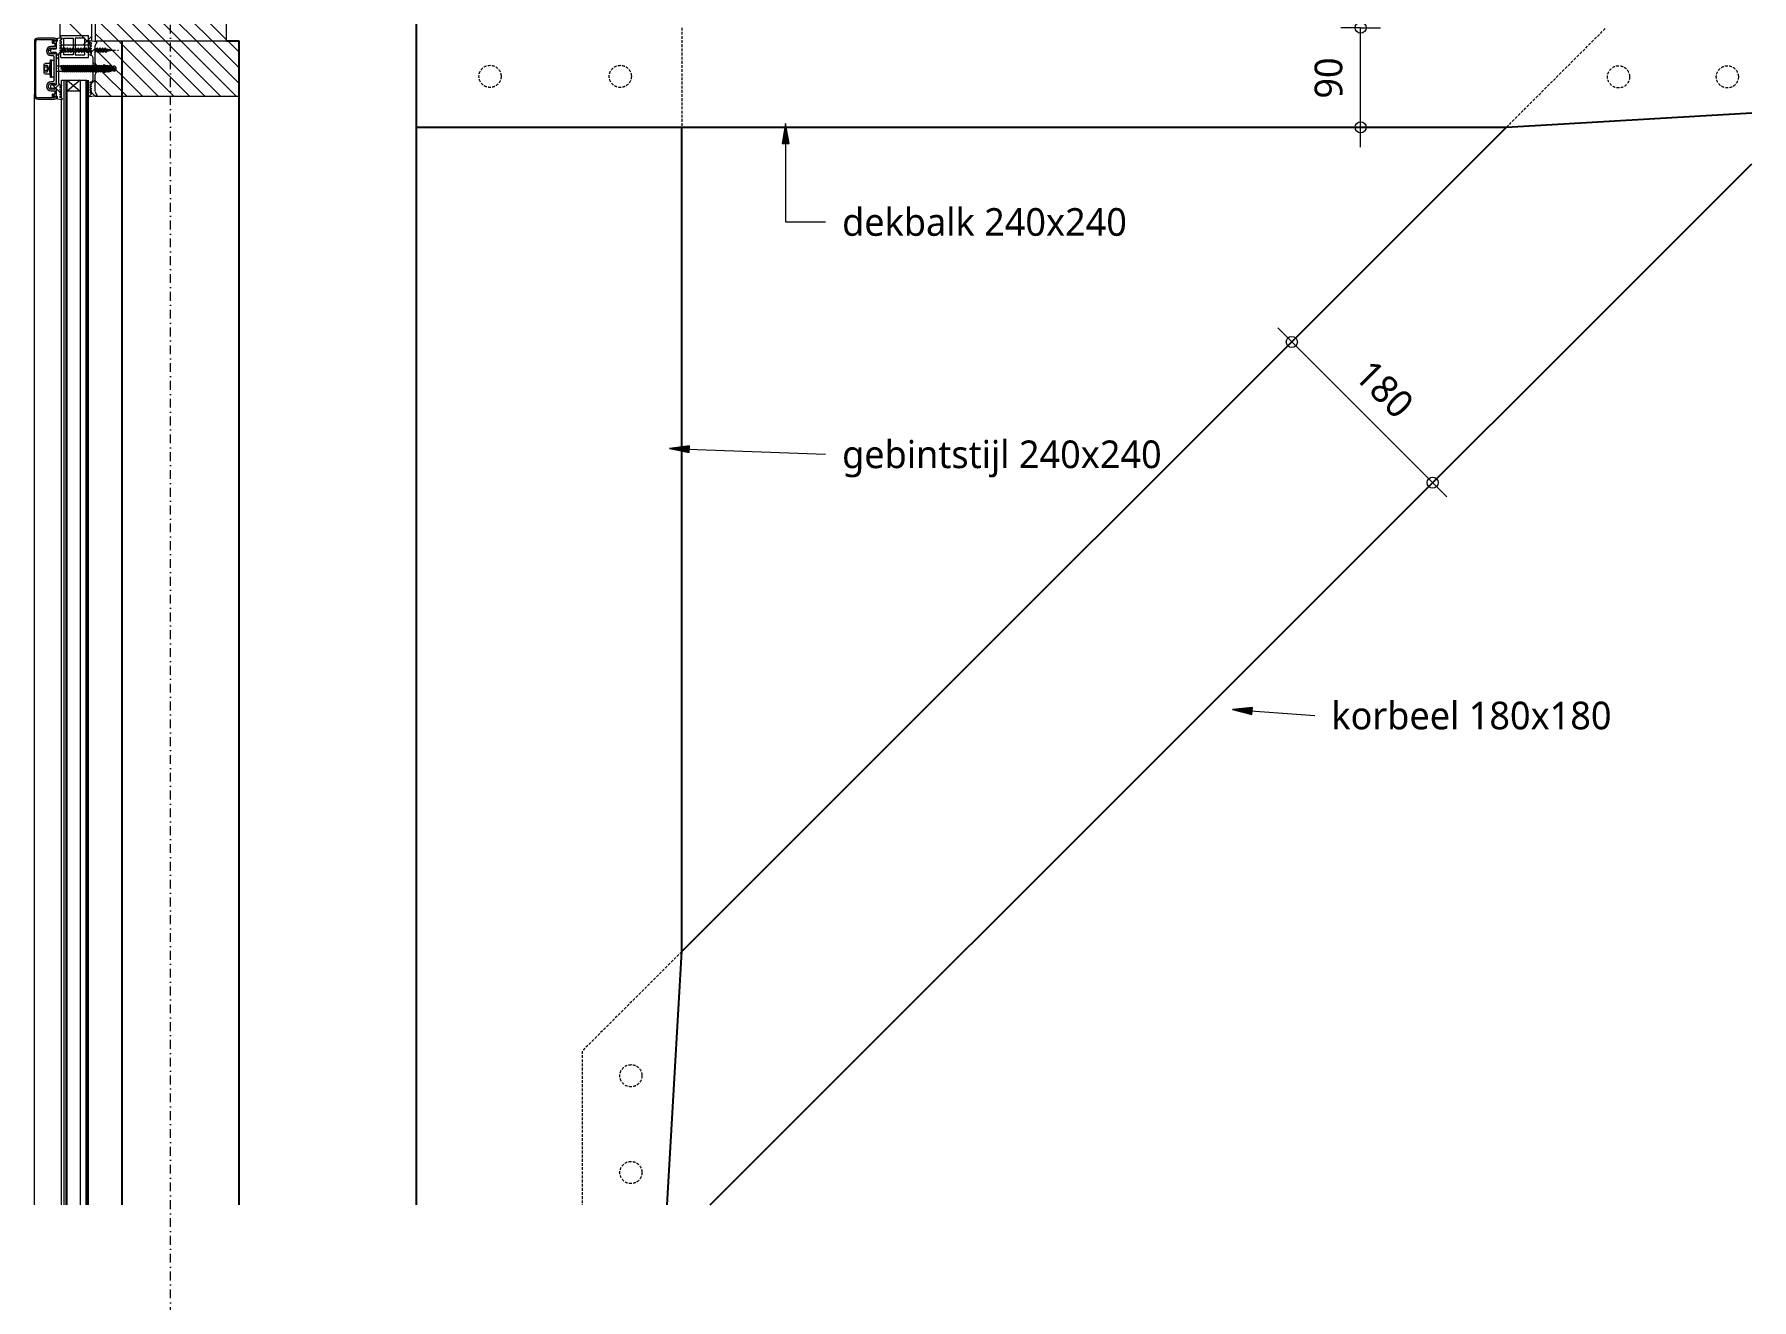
# Model space of a CAD drawing. Header units: millimetres. Extents: x 1789 to 13769, y 2055 to 27197.
# Drawn here: x 8650 to 10201, y 22282 to 23425 of the extents above; entities that cross this region are included whole.
import ezdxf

# ---------------------------------------------------------------- set-up
doc = ezdxf.new("R2010")
doc.units = ezdxf.units.MM
for name, pattern in [('MV_hartlijn_staal', [6.6, 5, -0.8, 0, -0.8]), ('MV_hidden', [3.75, 2.5, -1.25]), ('MV_stramien', [16, 8, -4, 0, -4])]:
    doc.linetypes.add(name, pattern=pattern)
for name, color, linetype, lineweight in [('A-ANNO-DIMS', 211, 'Continuous', 13), ('A-ANNO-DIMS-10', 211, 'Continuous', 13), ('A-DETL', 90, 'Continuous', 13), ('A-DETL-GENF', 92, 'Continuous', 18), ('G-ANNO-TEXT', 231, 'Continuous', 13)]:
    doc.layers.add(name, color=color, linetype=linetype, lineweight=lineweight)
doc.styles.add('Segoe UI_2', font='segoeui.ttf', dxfattribs={"height": 25})
doc.dimstyles.new('2_5_mm_1', dxfattribs={"dimscale": 304.8, "dimtxt": 26.184099, "dimasz": 0.032808, "dimexe": 0.059055, "dimexo": 0.0625, "dimgap": 0.029528, "dimtad": 1, "dimdec": 0, "dimzin": 0, "dimdsep": 46, "dimtxsty": 'Segoe UI_2', "dimblk1": 'DOTBLANK', "dimblk2": 'DOTBLANK', "dimsah": 1, "dimcen": 0.09, "dimdle": 0.059055, "dimazin": 0, "dimtfac": 1, "dimtdec": 4, "dimtix": 1, "dimtmove": 0, "dimatfit": 3, "dimfxl": 0.059055, "dimfxlon": 1, "dimtvp": 1, "dimtfill": 1, "dimtolj": 1, "dimtzin": 0, "dimarcsym": 2})
pattern_1 = [(135, (0, 0), (-7.071068, -7.071068), [])]
pattern_2 = [(45, (0, 0), (-14.142136, 14.142136), []), (135, (0, 0), (-14.142136, -14.142136), [])]

# ---------------------------------------------------------------- blocks, each defined once
blk = doc.blocks.new('31 dubbel_glas - Type 1-3306865-Details Restauratie 1-10')
at = {"layer": 'A-DETL-GENF', "lineweight": 13}
for p, q in [((0, 23), (1016.6, 23)), ((0, 0), (0, 23)), ((0, 17), (1016.6, 17)), ((0, 5), (10, 17)), ((0, 17), (10, 5)), ((10, 17), (10, 5)), ((1016.6, 5), (0, 5)), ((4.8, 0), (0, 0)), ((7.1, 0), (5.5, 0)), ((9.3, 0), (7.5, 0)), ((11.5, 0), (9.7, 0)), ((13.7, 0), (11.9, 0)), ((16.5, 0), (14.1, 0)), ((1016.6, 0), (17.5, 0))]:
    blk.add_line(p, q, dxfattribs=at)
blk = doc.blocks.new('28 schroeven 2D - Verzonken schroef 4_0x50mm-3291589-Details Restauratie 1-10')
at = {"layer": 'A-DETL-GENF', "linetype": 'MV_hartlijn_staal', "lineweight": 13}
for p, q in [((0, 9.1), (0, 8.9)), ((0, 7.4), (0, 5.3)), ((0, -3.2), (0, -30.3)), ((0, -35), (0, -55.9))]:
    blk.add_line(p, q, dxfattribs=at)
at = {"layer": 'A-DETL-GENF', "lineweight": 5}
for p, q in [((2, -5), (-2, -5.9)), ((-2, -5.9), (-1.3, -5.3)), ((2, -7.4), (-2, -8.3)), ((-2, -8.3), (-1.3, -7.7)), ((2, -9.8), (-2, -10.8)), ((-2, -10.8), (-1.3, -10.1)), ((2, -12.3), (-2, -13.2)), ((-2, -13.2), (-1.3, -12.6)), ((2, -14.7), (-2, -15.6)), ((-2, -15.6), (-1.3, -15)), ((-1, -4.3), (-1, -31.7)), ((-0.9, -4), (0.2, -3.6)), ((1, -31.4), (1, -4.5)), ((1.3, -5.6), (2, -5)), ((1.3, -8), (2, -7.4)), ((1.3, -10.5), (2, -9.8)), ((1.3, -12.9), (2, -12.3)), ((1.3, -15.4), (2, -14.7)), ((2, -17.2), (-2, -18.1)), ((-2, -18.1), (-1.3, -17.4)), ((2, -19.6), (-2, -20.5)), ((-2, -20.5), (-1.3, -19.9)), ((2, -22), (-2, -23)), ((-2, -23), (-1.3, -22.3)), ((2, -24.5), (-2, -25.4)), ((-2, -25.4), (-1.3, -24.8)), ((2, -26.9), (-2, -27.8)), ((-2, -27.8), (-1.3, -27.2)), ((2, -29.3), (-2, -30.3)), ((-2, -30.3), (-1.3, -29.6)), ((1.3, -17.8), (2, -17.2)), ((1.3, -20.2), (2, -19.6)), ((1.3, -22.7), (2, -22)), ((1.3, -25.1), (2, -24.5)), ((1.3, -27.5), (2, -26.9)), ((1.3, -30), (2, -29.3)), ((-1.6, -35), (-2, -35.1)), ((2, -36.7), (-2, -37.6)), ((-2, -37.6), (-1.3, -36.9)), ((2, -39.1), (-2, -40)), ((-2, -40), (-1.3, -39.4)), ((2, -41.5), (-2, -42.5)), ((-2, -42.5), (-1.3, -41.8)), ((2, -44), (-2, -44.9)), ((-2, -44.9), (-1.3, -44.3)), ((-1.3, -46.7), (-0.5, -46)), ((1.3, -46.1), (-1.3, -46.7)), ((-1, -35), (-1, -45)), ((-1, -45), (0, -50)), ((0, -50), (1, -45)), ((0.5, -46.7), (1.3, -46.1)), ((1, -45), (1, -35)), ((1.3, -37.3), (2, -36.7)), ((1.3, -39.7), (2, -39.1)), ((1.3, -42.2), (2, -41.5)), ((1.3, -44.6), (2, -44)), ((-0.5, -48.7), (0.2, -48.1)), ((0.5, -48.5), (-0.5, -48.7)), ((-0.2, -49.1), (0.5, -48.5))]:
    blk.add_line(p, q, dxfattribs=at)
for points in [[(-2, -5.9), (-1.5, -6.1), (1.3, -5.6)], [(-2, -8.3), (-1.5, -8.6), (1.3, -8)], [(-2, -10.8), (-1.5, -11), (1.3, -10.5)], [(-2, -13.2), (-1.5, -13.5), (1.3, -12.9)], [(-2, -15.6), (-1.5, -15.9), (1.3, -15.4)], [(-1.3, -5.3), (1.8, -4.8), (2, -5)], [(-1.3, -7.7), (1.8, -7.2), (2, -7.4)], [(-1.3, -10.1), (1.8, -9.6), (2, -9.8)], [(-1.3, -12.6), (1.8, -12.1), (2, -12.3)], [(-1.3, -15), (1.8, -14.5), (2, -14.7)], [(-2, -18.1), (-1.5, -18.3), (1.3, -17.8)], [(-2, -20.5), (-1.5, -20.8), (1.3, -20.2)], [(-2, -23), (-1.5, -23.2), (1.3, -22.7)], [(-2, -25.4), (-1.5, -25.6), (1.3, -25.1)], [(-2, -27.8), (-1.5, -28.1), (1.3, -27.5)], [(-2, -30.3), (-1.5, -30.5), (1.3, -30)], [(-1.3, -17.4), (1.8, -16.9), (2, -17.2)], [(-1.3, -19.9), (1.8, -19.4), (2, -19.6)], [(-1.3, -22.3), (1.8, -21.8), (2, -22)], [(-1.3, -24.8), (1.8, -24.2), (2, -24.5)], [(-1.3, -27.2), (1.8, -26.7), (2, -26.9)], [(-1.3, -29.6), (1.8, -29.1), (2, -29.3)], [(-2, -35.1), (-1.6, -35.3), (-0.1, -35.1)], [(-2, -37.6), (-1.5, -37.8), (1.3, -37.3)], [(-2, -40), (-1.5, -40.3), (1.3, -39.7)], [(-2, -42.5), (-1.5, -42.7), (1.3, -42.2)], [(-2, -44.9), (-1.5, -45.1), (1.3, -44.6)], [(-1.3, -36.9), (1.8, -36.4), (2, -36.7)], [(-1.3, -39.4), (1.8, -38.9), (2, -39.1)], [(-1.3, -41.8), (1.8, -41.3), (2, -41.5)], [(-1.3, -44.3), (1.8, -43.7), (2, -44)], [(-0.5, -46), (1.2, -45.9), (1.3, -46.1)], [(-1.3, -46.7), (-1, -46.8), (0.5, -46.7)], [(-0.5, -48.7), (-0.5, -48.8), (-0.2, -49.1)], [(0.2, -48.1), (0.5, -48.4), (0.5, -48.5)]]:
    blk.add_open_spline(points, degree=2, dxfattribs=at)
blk = doc.blocks.new('DIMBLOCK68-Details Restauratie 1-10')
at = {"layer": 'A-ANNO-DIMS-10'}
for p, q in [((9848.1, 23431.4), (9830.1, 23431.4)), ((9848.1, 23323.4), (9848.1, 23431.4)), ((9848.1, 23431.4), (9866.1, 23431.4)), ((9848.1, 23341.4), (9830.1, 23341.4)), ((9848.1, 23341.4), (9866.1, 23341.4))]:
    blk.add_line(p, q, dxfattribs=at)
for centre in [(9848.1, 23431.4), (9848.1, 23341.4)]:
    blk.add_circle(centre, 5, dxfattribs=at)
at = {"layer": 'A-ANNO-DIMS-10', "color": 0, "insert": (9806.5, 23367.3), "char_height": 25, "width": 45.703, "attachment_point": 1, "rotation": 90, "line_spacing_factor": 1.142579, "style": 'Segoe UI_2', "bg_fill": 3, "box_fill_scale": 1.25, "bg_fill_color": 9, "bg_fill_true_color": 13158600, "bg_fill_transparency": 0}
blk.add_mtext('90', dxfattribs=at)
blk = doc.blocks.new('_DotBlank')
at = {"color": 0, "linetype": 'ByBlock', "lineweight": -2}
blk.add_line((-0.5, 0), (-1, 0), dxfattribs=at)
blk.add_circle((0, 0), 0.5, dxfattribs=at)
blk = doc.blocks.new('DIMBLOCK70-Details Restauratie 1-10')
at = {"layer": 'A-ANNO-DIMS-10'}
for p, q in [((9773.2, 23160.2), (9925.9, 23007.4)), ((9785.9, 23147.4), (9798.6, 23160.2)), ((9785.9, 23147.4), (9773.2, 23134.7)), ((9913.2, 23020.2), (9925.9, 23032.9)), ((9913.2, 23020.2), (9900.5, 23007.4))]:
    blk.add_line(p, q, dxfattribs=at)
for centre in [(9785.9, 23147.4), (9913.2, 23020.2)]:
    blk.add_circle(centre, 5, dxfattribs=at)
at = {"layer": 'A-ANNO-DIMS-10', "color": 0, "insert": (9858.8, 23133.4), "char_height": 25, "width": 68.555, "attachment_point": 1, "rotation": 315, "line_spacing_factor": 1.142579, "style": 'Segoe UI_2', "bg_fill": 3, "box_fill_scale": 1.25, "bg_fill_color": 9, "bg_fill_true_color": 13158600, "bg_fill_transparency": 0}
blk.add_mtext('180', dxfattribs=at)

msp = doc.modelspace()

# ---------------------------------------------------------------- hatches: boundary and pattern name
at = {"layer": 'A-DETL-GENF', "lineweight": 13}
h = msp.add_hatch(dxfattribs=at)
h.set_pattern_fill('FP_4', color=251, style=0, pattern_type=2)
h.set_pattern_definition([(45, (0, 0), (-21.213203, 21.213203), []), (135, (0, 0), (-21.213203, -21.213203), [])])
h.paths.add_polyline_path([(8700.1, 23416), (8700.2, 23416.2), (8701.6, 23416.7), (8701.6, 23417.1), (8701.5, 23417.3), (8699.5, 23418.9), (8699.7, 23419.5), (8701.8, 23419.2), (8701.8, 23482), (8745.3, 23525.4), (8744.5, 23526), (8744.7, 23526.6), (8746.3, 23526.4), (8747.3, 23527.6), (8747.1, 23528), (8747.2, 23528.5), (8728.7, 23547), (8729, 23546.5), (8729, 23546.2), (8728.4, 23546), (8727.2, 23546.6), (8726.9, 23546.4), (8726.9, 23546), (8727.5, 23544.9), (8727.4, 23544.6), (8726.9, 23544.4), (8725.6, 23545.1), (8725.4, 23544.9), (8725.2, 23544.6), (8725.5, 23542), (8725, 23541.8), (8723.8, 23543.3), (8672.8, 23492.4), (8672.9, 23421.9), (8674.7, 23422.1), (8675, 23421.6), (8672.8, 23419.8), (8672.9, 23419.3), (8673.1, 23419.2), (8674.3, 23418.9), (8674.4, 23418.3), (8674.3, 23418.1), (8672.9, 23417.6), (8672.9, 23417.3), (8673.1, 23417), (8674.3, 23416.7), (8674.4, 23416), (8700.1, 23416)])
h = msp.add_hatch(dxfattribs=at)
h.set_pattern_fill('FP_2', color=250, style=0, pattern_type=2)
h.set_pattern_definition(pattern_1)
h.paths.add_polyline_path([(8823.5, 23419.4), (8823.5, 23447.2), (8748.2, 23522.5), (8704.8, 23479.1), (8704.8, 23419.4), (8791.7, 23419.4)])
at = {"layer": 'A-DETL-GENF'}
h = msp.add_hatch(color=7, dxfattribs=at)
h.paths.add_polyline_path([(8668.1, 23366.9), (8668.6, 23367), (8669.1, 23367.2), (8669.5, 23367.5), (8669.8, 23367.9), (8670, 23368.4), (8670, 23369.1), (8669.7, 23369.4), (8669.1, 23369), (8669.1, 23368.9), (8667.9, 23368.9), (8667.5, 23368.1), (8666.7, 23368.1), (8666.7, 23371.4), (8665.9, 23371.4), (8665.9, 23368.1), (8652.3, 23368.2), (8651.9, 23368.3), (8651.5, 23368.6), (8651.2, 23369), (8651.1, 23369.4), (8651, 23369.9), (8651.1, 23419.4), (8651.2, 23419.8), (8651.5, 23420.2), (8651.9, 23420.5), (8652.3, 23420.6), (8652.8, 23420.7), (8665.9, 23420.7), (8665.9, 23417.4), (8666.7, 23417.4), (8666.7, 23420.7), (8667.7, 23420.7), (8667.7, 23419.9), (8669.1, 23419.9), (8669.2, 23419.7), (8669.8, 23419.5), (8670.1, 23419.8), (8670, 23420.3), (8669.7, 23421.2), (8669, 23421.7), (8668.1, 23421.9), (8652, 23421.8), (8651.3, 23421.5), (8650.7, 23421), (8650.2, 23420.4), (8649.9, 23419.7), (8649.8, 23418.9), (8649.9, 23369.2), (8650.1, 23368.6), (8650.4, 23368), (8650.9, 23367.6), (8651.5, 23367.2), (8652.1, 23367), (8652.8, 23366.9)])
h.paths.add_polyline_path([(8668.8, 23369.1), (8669.8, 23369.9), (8669.8, 23375.9), (8668.9, 23376.3), (8668, 23375.9), (8664.2, 23376), (8663.6, 23376.2), (8663.1, 23376.5), (8662.7, 23377), (8662.5, 23377.5), (8662.3, 23378.1), (8662.3, 23378.7), (8662.5, 23379.3), (8662.7, 23379.8), (8663.1, 23380.3), (8663.6, 23380.6), (8664.2, 23380.8), (8664.8, 23380.9), (8668, 23380.9), (8668.9, 23380.5), (8669.8, 23380.9), (8669.8, 23407.9), (8668.9, 23408.3), (8668, 23407.9), (8664.2, 23408), (8663.4, 23408.3), (8663.1, 23408.5), (8662.7, 23409), (8662.5, 23409.5), (8662.3, 23410.1), (8662.3, 23410.7), (8662.5, 23411.3), (8662.7, 23411.8), (8663.1, 23412.3), (8663.6, 23412.6), (8664.2, 23412.8), (8664.8, 23412.9), (8668, 23412.9), (8668.9, 23412.5), (8669.8, 23412.9), (8669.8, 23418.9), (8668.7, 23419.7), (8668, 23419.5), (8667.5, 23418.9), (8667.3, 23418.2), (8667.5, 23417.5), (8668.4, 23417.5), (8668.4, 23414.4), (8664.8, 23414.4), (8663.8, 23414.3), (8662.8, 23413.9), (8662, 23413.2), (8661.3, 23412.4), (8660.9, 23411.4), (8660.8, 23410.4), (8660.9, 23409.4), (8661.4, 23408.3), (8662, 23407.6), (8662.8, 23406.9), (8663.8, 23406.5), (8664.8, 23406.4), (8666.5, 23406.4), (8667, 23406.1), (8667.3, 23405.7), (8667.3, 23405.4), (8667.3, 23383.1), (8667, 23382.7), (8666.5, 23382.4), (8666.3, 23382.4), (8664.8, 23382.4), (8663.8, 23382.3), (8662.8, 23381.9), (8661.9, 23381.1), (8661.3, 23380.4), (8660.9, 23379.4), (8660.8, 23378.4), (8660.9, 23377.4), (8661.3, 23376.4), (8662, 23375.6), (8662.8, 23374.9), (8663.8, 23374.5), (8664.8, 23374.4), (8668.4, 23374.4), (8668.4, 23371.4), (8667.5, 23371.4), (8667.3, 23370.6), (8667.5, 23369.9), (8668, 23369.3), (8668.4, 23369.2)])
at = {"layer": 'A-DETL-GENF', "lineweight": 13}
h = msp.add_hatch(dxfattribs=at)
h.set_pattern_fill('FP_46', color=250, style=0, pattern_type=2)
h.set_pattern_definition(pattern_2)
h.paths.add_polyline_path([(8674.7, 23366.5), (8675, 23367), (8672.8, 23368.9), (8672.9, 23369.2), (8673.1, 23369.4), (8674.3, 23369.7), (8674.4, 23370.3), (8674.3, 23370.5), (8672.9, 23371), (8672.9, 23371.3), (8673.1, 23371.6), (8674.3, 23371.9), (8674.4, 23372.5), (8674.3, 23372.7), (8672.9, 23373.2), (8672.9, 23373.5), (8673.1, 23373.8), (8674.3, 23374.1), (8674.4, 23374.7), (8674.3, 23374.9), (8672.9, 23375.4), (8672.9, 23375.7), (8673.1, 23376), (8674.3, 23376.3), (8674.4, 23376.9), (8674.3, 23377.1), (8672.9, 23377.6), (8672.9, 23377.9), (8673.1, 23378.2), (8674.4, 23378.7), (8674.7, 23379.1), (8674.7, 23379.3), (8673.3, 23379.3), (8672.5, 23379.7), (8672, 23380.4), (8671.8, 23381.3), (8671.8, 23393.8), (8671.1, 23394.5), (8671.8, 23395.1), (8671.9, 23407.8), (8672.1, 23408.3), (8672.4, 23408.7), (8672.8, 23409), (8673.3, 23409.2), (8673.8, 23409.3), (8674.7, 23409.3), (8674.6, 23409.7), (8674.3, 23410), (8674.1, 23410.1), (8672.9, 23410.6), (8672.9, 23410.9), (8673.1, 23411.2), (8674.4, 23411.7), (8674.3, 23412.3), (8672.9, 23412.8), (8672.9, 23413.1), (8673.1, 23413.4), (8674.4, 23413.9), (8674.3, 23414.5), (8672.9, 23415), (8672.9, 23415.3), (8673.1, 23415.6), (8674.4, 23416.1), (8674.3, 23416.7), (8672.9, 23417.2), (8672.9, 23417.5), (8673.1, 23417.8), (8674.4, 23418.3), (8674.3, 23418.9), (8672.9, 23419.4), (8672.8, 23419.7), (8672.9, 23419.9), (8675, 23421.6), (8674.7, 23422.1), (8670.7, 23421.6), (8669.9, 23421.3), (8670.4, 23421), (8670.7, 23420.4), (8670.8, 23419.8), (8670.5, 23419.2), (8669.8, 23418.6), (8669.7, 23412.4), (8669.4, 23412.1), (8669.1, 23412), (8666.5, 23411.8), (8666.3, 23412.1), (8666.3, 23412.3), (8666.5, 23412.9), (8665.4, 23412.9), (8664.5, 23411.4), (8664.5, 23409.8), (8665.7, 23407.9), (8666.5, 23407.9), (8666.5, 23408.3), (8666.3, 23409.1), (8666.5, 23409.3), (8666.9, 23409.4), (8669.4, 23409), (8669.7, 23408.7), (8669.8, 23408.3), (8669.7, 23380.1), (8669.4, 23379.8), (8669.1, 23379.6), (8666.5, 23379.5), (8666.3, 23379.7), (8666.3, 23380), (8666.5, 23380.9), (8665.5, 23380.8), (8664.5, 23379), (8664.5, 23377.4), (8665.4, 23375.9), (8666.5, 23375.9), (8666.3, 23376.7), (8666.5, 23377), (8666.9, 23377), (8669.4, 23376.7), (8669.7, 23376.3), (8669.8, 23375.9), (8669.8, 23369.9), (8670.6, 23369.1), (8670.8, 23368.5), (8670.6, 23367.9), (8670.2, 23367.4), (8669.9, 23367.3), (8670.7, 23367)])
h = msp.add_hatch(dxfattribs=at)
h.set_pattern_fill('FP_46', color=250, style=0, pattern_type=2)
h.set_pattern_definition(pattern_2)
h.paths.add_polyline_path([(8699.7, 23369.3), (8703.7, 23369.8), (8706.1, 23369.9), (8706.4, 23370.4), (8706.3, 23370.6), (8705.7, 23371.3), (8705.2, 23372.1), (8704.9, 23373), (8704.8, 23373.9), (8704.9, 23390), (8705.2, 23390.7), (8705.7, 23391.3), (8706.3, 23391.8), (8707.1, 23392.1), (8707.8, 23392.2), (8711.7, 23392.2), (8712.7, 23391), (8718.9, 23393.3), (8719.1, 23393.7), (8719, 23395.3), (8718.7, 23395.6), (8718.5, 23395.7), (8712.7, 23397.8), (8711.7, 23396.6), (8707.1, 23396.7), (8706.3, 23397), (8705.7, 23397.5), (8705.2, 23398.1), (8704.9, 23398.8), (8704.8, 23399.6), (8704.9, 23415.8), (8705.2, 23416.7), (8705.7, 23417.5), (8706.4, 23418.4), (8706.1, 23418.9), (8703.7, 23419), (8699.7, 23419.5), (8699.5, 23418.9), (8701.6, 23417), (8701.6, 23416.7), (8701.4, 23416.6), (8700.2, 23416.2), (8700.2, 23415.5), (8701.5, 23415), (8701.6, 23414.6), (8701.4, 23414.4), (8700.2, 23414), (8700.2, 23413.3), (8701.5, 23412.8), (8701.6, 23412.4), (8701.4, 23412.2), (8700.2, 23411.8), (8700.2, 23411.1), (8701.5, 23410.6), (8701.6, 23410.2), (8701.4, 23410), (8700.2, 23409.6), (8700.2, 23408.9), (8701.5, 23408.4), (8701.6, 23408), (8701.4, 23407.8), (8700, 23407.3), (8699.8, 23406.9), (8699.8, 23406.7), (8701.1, 23406.6), (8701.9, 23406.2), (8702.4, 23405.5), (8702.6, 23404.7), (8702.6, 23396.1), (8704.3, 23394.4), (8702.6, 23392.7), (8702.6, 23383.7), (8702.2, 23382.9), (8701.5, 23382.3), (8700.6, 23382.1), (8699.8, 23382.1), (8699.9, 23381.7), (8700.2, 23381.4), (8700.4, 23381.3), (8701.5, 23380.9), (8701.6, 23380.5), (8701.4, 23380.3), (8700.1, 23379.8), (8700.2, 23379.2), (8701.5, 23378.7), (8701.6, 23378.3), (8701.4, 23378.1), (8700.1, 23377.6), (8700.2, 23377), (8701.5, 23376.5), (8701.6, 23376.1), (8701.4, 23375.9), (8700.1, 23375.4), (8700.2, 23374.8), (8701.5, 23374.3), (8701.6, 23373.9), (8701.4, 23373.7), (8700.1, 23373.2), (8700.2, 23372.6), (8701.6, 23372), (8701.6, 23371.8), (8701.5, 23371.5), (8699.5, 23369.9)])
h.paths.add_polyline_path([(8713.6, 23392.4), (8712.9, 23392.5), (8711.8, 23393.1), (8711.4, 23393.2), (8708, 23393.5), (8707.6, 23393.7), (8707.4, 23394.2), (8707.4, 23394.6), (8707.6, 23395.1), (8708, 23395.3), (8708.3, 23395.4), (8711.8, 23395.7), (8712.6, 23396.1), (8713.2, 23396.4), (8713.9, 23396.3), (8718.3, 23394.6), (8718.3, 23394.3), (8718.1, 23394), (8718, 23394), (8713.9, 23392.5)])
h = msp.add_hatch(dxfattribs=at)
h.set_pattern_fill('FP_2', color=250, style=0, pattern_type=2)
h.set_pattern_definition(pattern_1)
h.paths.add_polyline_path([(8705.2, 23369.4), (8834.8, 23369.4), (8834.8, 23419.4), (8704.8, 23419.4), (8704.9, 23418.9), (8706.1, 23418.9), (8706.4, 23418.4), (8706.1, 23418), (8705.7, 23417.5), (8705.2, 23416.7), (8704.9, 23415.8), (8704.8, 23414.5), (8704.9, 23398.8), (8705.2, 23398.1), (8705.7, 23397.5), (8706.3, 23397), (8707.5, 23396.6), (8708.3, 23396.6), (8711.7, 23396.6), (8712.7, 23397.8), (8718.9, 23395.5), (8719.1, 23395.1), (8719, 23393.5), (8718.7, 23393.2), (8718.1, 23392.9), (8712.7, 23391), (8711.7, 23392.2), (8707.1, 23392.1), (8706.3, 23391.8), (8705.7, 23391.3), (8705.2, 23390.6), (8704.9, 23390), (8704.8, 23389.2), (8704.9, 23373), (8705.4, 23371.9), (8705.7, 23371.3), (8706.4, 23370.4), (8706.1, 23369.9), (8704.8, 23369.8), (8704.9, 23369.4)])
h.paths.add_polyline_path([(8713.6, 23392.4), (8713.9, 23392.5), (8718.3, 23394.2), (8718.3, 23394.5), (8718.1, 23394.8), (8718, 23394.8), (8713.6, 23396.4), (8712.9, 23396.3), (8711.7, 23395.7), (8711.4, 23395.6), (8707.8, 23395.3), (8707.6, 23395.1), (8707.4, 23394.6), (8707.4, 23394.2), (8707.6, 23393.7), (8708, 23393.5), (8708.3, 23393.4), (8711.8, 23393.1), (8712.6, 23392.7), (8713.2, 23392.4)])
at = {"layer": 'G-ANNO-TEXT'}
for points in [[(9328.5, 23344.8), (9325.3, 23326.8), (9331.7, 23326.8)], [(9223.6, 23051.1), (9241.5, 23047.3), (9241.7, 23053.6)], [(9732.2, 22815), (9749.9, 22810.6), (9750.4, 22816.9)]]:
    msp.add_hatch(color=7, dxfattribs=at).paths.add_polyline_path(points)

# ---------------------------------------------------------------- linework, layer by layer
at = {"layer": 'A-DETL', "linetype": 'MV_stramien', "lineweight": 18}
msp.add_line((8772.8, 20721.3), (8772.8, 25578.5), dxfattribs=at)
at = {"layer": 'A-DETL', "lineweight": 25}
for p, q in [((8994.8, 23581.4), (8994.8, 22367.5)), ((8728.8, 23419.4), (8728.8, 22367.5)), ((8823.5, 23419.4), (8834.8, 23419.4)), ((8834.8, 22367.5), (8834.8, 23419.4)), ((9979.8, 23341.4), (10201.4, 23354.4)), ((8994.8, 23341.4), (9979.8, 23341.4)), ((9979.8, 23341.4), (9234.8, 22596.4)), ((9234.8, 22596.4), (9234.8, 23341.4)), ((9260.5, 22367.5), (10201.4, 23308.3)), ((9221.4, 22367.5), (9234.8, 22596.4))]:
    msp.add_line(p, q, dxfattribs=at)
at = {"layer": 'A-DETL', "lineweight": 18}
for p, q in [((8672.8, 23492.4), (8672.8, 23421.9)), ((8701.8, 23419.2), (8701.8, 23482)), ((8704.8, 23479.1), (8704.8, 23419.4)), ((8823.5, 23419.4), (8823.5, 23447.2)), ((8649.8, 23418.9), (8649.8, 23369.9)), ((8651, 23369.9), (8651, 23418.9)), ((8668.1, 23421.9), (8652.8, 23421.9)), ((8652.8, 23420.7), (8665.9, 23420.7)), ((8668.4, 23414.4), (8664.8, 23414.4)), ((8665.9, 23420.7), (8665.9, 23417.4)), ((8665.9, 23417.4), (8666.7, 23417.4)), ((8666.7, 23417.4), (8666.7, 23420.7)), ((8666.7, 23420.7), (8667.7, 23420.7)), ((8667.5, 23417.5), (8668.4, 23417.5)), ((8667.7, 23420.7), (8667.7, 23419.9)), ((8667.7, 23419.9), (8669.1, 23419.9)), ((8668.4, 23417.5), (8668.4, 23414.4)), ((8669.8, 23418.9), (8668.7, 23419.7)), ((8669.8, 23412.9), (8669.8, 23418.9)), ((8670.7, 23421.6), (8669.9, 23421.3)), ((8674.7, 23422.1), (8670.7, 23421.6)), ((8672.9, 23419.9), (8675, 23421.6)), ((8674.3, 23418.9), (8673.1, 23419.2)), ((8673.1, 23417.8), (8674.3, 23418.1)), ((8674.3, 23416.7), (8673.1, 23417)), ((8673.1, 23415.6), (8674.3, 23415.9)), ((8674.3, 23414.5), (8673.1, 23414.8)), ((8673.1, 23413.4), (8674.3, 23413.7)), ((8674.3, 23416), (8700.1, 23416)), ((8699.5, 23418.9), (8701.5, 23417.3)), ((8703.7, 23419), (8699.7, 23419.5)), ((8701.4, 23416.6), (8700.2, 23416.2)), ((8700.2, 23415.5), (8701.4, 23415.1)), ((8701.4, 23414.4), (8700.2, 23414)), ((8700.2, 23413.3), (8701.4, 23412.9)), ((8706.1, 23418.9), (8703.7, 23419)), ((8704.8, 23419.4), (8704.8, 23418.9)), ((8704.8, 23419.4), (8823.5, 23419.4)), ((8704.8, 23399.6), (8704.8, 23414.9)), ((8834.8, 23419.4), (8823.5, 23419.4)), ((8834.8, 23369.4), (8834.8, 23419.4)), ((8665.4, 23412.9), (8664.5, 23411.4)), ((8664.5, 23411.4), (8664.5, 23409.8)), ((8664.5, 23409.8), (8665.6, 23407.9)), ((8664.8, 23412.9), (8668, 23412.9)), ((8668, 23407.9), (8664.8, 23407.9)), ((8664.8, 23406.4), (8666.3, 23406.4)), ((8666.3, 23412.3), (8666.5, 23412.9)), ((8666.5, 23408), (8666.3, 23408.8)), ((8669.1, 23412), (8666.9, 23411.8)), ((8666.9, 23409.4), (8669.1, 23409.2)), ((8667.3, 23405.4), (8667.3, 23383.4)), ((8668, 23412.9), (8668.9, 23412.5)), ((8668.9, 23408.3), (8668, 23407.9)), ((8668.9, 23412.5), (8669.8, 23412.9)), ((8669.8, 23407.9), (8668.9, 23408.3)), ((8669.8, 23408.4), (8669.8, 23407.9)), ((8669.8, 23380.9), (8669.8, 23407.9)), ((8671.8, 23395.1), (8671.8, 23407.3)), ((8674.3, 23412.3), (8673.1, 23412.6)), ((8673.1, 23411.2), (8674.3, 23411.5)), ((8674.1, 23410.1), (8673.1, 23410.4)), ((8673.8, 23409.3), (8674.7, 23409.3)), ((8699.8, 23406.7), (8700.6, 23406.7)), ((8701.4, 23412.2), (8700.2, 23411.8)), ((8700.2, 23411.1), (8701.4, 23410.7)), ((8701.4, 23410), (8700.2, 23409.6)), ((8700.2, 23408.9), (8701.4, 23408.5)), ((8701.4, 23407.8), (8700.4, 23407.5)), ((8702.6, 23404.7), (8702.6, 23396.1)), ((8712.7, 23397.8), (8711.7, 23396.6)), ((8718.5, 23395.7), (8712.7, 23397.8)), ((8666.3, 23382.4), (8664.8, 23382.4)), ((8671.1, 23394.5), (8671.8, 23395.1)), ((8671.8, 23393.8), (8671.1, 23394.5)), ((8671.8, 23381.3), (8671.8, 23393.8)), ((8676.3, 23384.1), (8676.3, 22367.5)), ((8678.3, 23384.1), (8678.3, 22367.5)), ((8696.3, 23384.1), (8696.3, 22367.5)), ((8698.3, 23384.1), (8698.3, 22367.5)), ((8700.6, 23382.1), (8699.8, 23382.1)), ((8702.6, 23396.1), (8704.3, 23394.4)), ((8704.3, 23394.4), (8702.6, 23392.7)), ((8702.6, 23392.7), (8702.6, 23384.1)), ((8704.8, 23373.9), (8704.8, 23389.2)), ((8711.7, 23396.6), (8707.8, 23396.6)), ((8707.8, 23392.2), (8711.7, 23392.2)), ((8708.3, 23395.4), (8711.4, 23395.6)), ((8711.4, 23393.2), (8708.3, 23393.4)), ((8711.7, 23392.2), (8712.7, 23391)), ((8712.7, 23391), (8718.5, 23393.1)), ((8713.9, 23396.3), (8718, 23394.8)), ((8718, 23394), (8713.9, 23392.5)), ((8719.1, 23393.7), (8719.1, 23395.1)), ((8649.8, 22367.5), (8649.8, 23371.3)), ((8665.9, 23368.1), (8652.8, 23368.1)), ((8652.8, 23366.9), (8668.1, 23366.9)), ((8665.6, 23380.9), (8664.5, 23379)), ((8664.5, 23379), (8664.5, 23377.4)), ((8664.5, 23377.4), (8665.4, 23375.9)), ((8664.8, 23380.9), (8668, 23380.9)), ((8668, 23375.9), (8664.8, 23375.9)), ((8664.8, 23374.4), (8668.4, 23374.4)), ((8666.7, 23371.4), (8665.9, 23371.4)), ((8665.9, 23371.4), (8665.9, 23368.1)), ((8666.3, 23380), (8666.5, 23380.8)), ((8666.5, 23375.9), (8666.3, 23376.5)), ((8666.7, 23368.1), (8666.7, 23371.4)), ((8667.5, 23368.1), (8666.7, 23368.1)), ((8669.1, 23379.6), (8666.9, 23379.4)), ((8666.9, 23377), (8669.1, 23376.8)), ((8668.4, 23371.4), (8667.5, 23371.4)), ((8667.9, 23368.9), (8667.5, 23368.1)), ((8669.1, 23368.9), (8667.9, 23368.9)), ((8668, 23380.9), (8668.9, 23380.5)), ((8668.9, 23376.3), (8668, 23375.9)), ((8668.4, 23374.4), (8668.4, 23371.4)), ((8668.8, 23369.1), (8669.8, 23369.9)), ((8668.9, 23380.5), (8669.8, 23380.9)), ((8669.8, 23375.9), (8668.9, 23376.3)), ((8669.8, 23380.9), (8669.8, 23380.4)), ((8669.8, 23369.9), (8669.8, 23375.9)), ((8669.9, 23367.3), (8670.7, 23367)), ((8670.7, 23367), (8674.7, 23366.5)), ((8675, 23367), (8672.9, 23368.7)), ((8673.1, 23378.2), (8674.1, 23378.5)), ((8674.3, 23377.1), (8673.1, 23377.4)), ((8673.1, 23376), (8674.3, 23376.3)), ((8674.3, 23374.9), (8673.1, 23375.2)), ((8673.1, 23373.8), (8674.3, 23374.1)), ((8674.3, 23372.7), (8673.1, 23373)), ((8673.1, 23371.6), (8674.3, 23371.9)), ((8674.3, 23370.5), (8673.1, 23370.8)), ((8673.1, 23369.4), (8674.3, 23369.7)), ((8674.7, 23379.3), (8673.8, 23379.3)), ((8701.5, 23371.5), (8699.5, 23369.9)), ((8699.7, 23369.3), (8703.7, 23369.8)), ((8701.4, 23380.3), (8700.2, 23379.9)), ((8700.2, 23379.2), (8701.4, 23378.8)), ((8701.4, 23378.1), (8700.2, 23377.7)), ((8700.2, 23377), (8701.4, 23376.6)), ((8701.4, 23375.9), (8700.2, 23375.5)), ((8700.2, 23374.8), (8701.4, 23374.4)), ((8701.4, 23373.7), (8700.2, 23373.3)), ((8700.2, 23372.6), (8701.4, 23372.2)), ((8700.4, 23381.3), (8701.4, 23381)), ((8703.7, 23369.8), (8706.1, 23369.9)), ((8704.8, 23369.9), (8704.8, 23369.4)), ((8704.8, 23369.4), (8834.8, 23369.4))]:
    msp.add_line(p, q, dxfattribs=at)
at = {"layer": 'A-DETL', "linetype": 'MV_hidden', "lineweight": 18}
for p, q in [((9234.8, 23431.4), (9234.8, 23341.4)), ((9979.8, 23341.4), (10069.8, 23431.4)), ((9234.8, 22596.4), (9144.8, 22506.4)), ((9144.8, 22506.4), (9144.8, 22367.5))]:
    msp.add_line(p, q, dxfattribs=at)
at = {"layer": 'A-DETL'}
for p, q in [((8673.8, 23424.5), (8698.8, 23424.5)), ((8673.8, 23422), (8673.8, 23424.5)), ((8673.8, 23419), (8673.8, 23420.6)), ((8673.8, 23416.8), (8673.8, 23418)), ((8673.8, 23414.6), (8673.8, 23415.8)), ((8673.8, 23412.4), (8673.8, 23413.6)), ((8676.3, 23407), (8676.3, 23422)), ((8676.3, 23422), (8684.8, 23422)), ((8684.8, 23422), (8684.8, 23407)), ((8695.3, 23422), (8686.8, 23422)), ((8686.8, 23422), (8686.8, 23407)), ((8695.3, 23407), (8695.3, 23422)), ((8698.8, 23404.5), (8698.8, 23424.5)), ((8658.8, 23389.9), (8658.8, 23398.9)), ((8659.3, 23399.4), (8663.3, 23399.4)), ((8663.8, 23396.4), (8664.3, 23402.4)), ((8663.8, 23398.9), (8663.8, 23396.4)), ((8664.3, 23402.4), (8665.3, 23402.4)), ((8664.3, 23386.4), (8664.3, 23402.4)), ((8665.3, 23402.1), (8667.3, 23402.1)), ((8665.3, 23386.6), (8665.3, 23402.1)), ((8673.8, 23410.2), (8673.8, 23411.4)), ((8673.8, 23404.5), (8673.8, 23409.3)), ((8673.8, 23404.5), (8698.8, 23404.5)), ((8684.8, 23407), (8676.3, 23407)), ((8686.8, 23407), (8695.3, 23407)), ((8658.8, 23397.4), (8661.4, 23397.4)), ((8658.8, 23395.9), (8661.5, 23395.9)), ((8658.8, 23392.9), (8661.5, 23392.9)), ((8658.8, 23391.4), (8661.4, 23391.4)), ((8663.4, 23389.4), (8659.3, 23389.4)), ((8662.5, 23395.2), (8661.6, 23397.1)), ((8661.6, 23391.7), (8662.5, 23393.7)), ((8662.5, 23393.7), (8662.5, 23395.2)), ((8663.8, 23392.4), (8663.8, 23396.4)), ((8664.3, 23386.4), (8663.8, 23392.4)), ((8663.8, 23392.4), (8663.8, 23389.9)), ((8665.3, 23386.4), (8664.3, 23386.4)), ((8667.3, 23386.6), (8665.3, 23386.6)), ((8669.8, 23397), (8673.8, 23397)), ((8674.7, 23391.8), (8669.8, 23391.8)), ((8673.8, 23397), (8674, 23393.6)), ((8674.3, 23397.5), (8674, 23393.8)), ((8674, 23393.6), (8674.7, 23396.8)), ((8674.3, 23397.5), (8674.7, 23396.8)), ((8674.7, 23396.8), (8675.6, 23396.8)), ((8675.6, 23396.8), (8674.7, 23391.8)), ((8675.5, 23393.3), (8675.2, 23391.3)), ((8675.6, 23391.9), (8675.2, 23391.3)), ((8675.6, 23396.8), (8676.1, 23397.5)), ((8676.1, 23397.5), (8675.6, 23394.1)), ((8675.6, 23391.9), (8676.5, 23396.8)), ((8676.5, 23391.9), (8675.6, 23391.9)), ((8676.1, 23397.5), (8676.5, 23396.8)), ((8676.5, 23396.8), (8677.4, 23396.8)), ((8676.5, 23391.9), (8677.4, 23396.8)), ((8677, 23391.3), (8676.5, 23391.9)), ((8677.2, 23392.9), (8677, 23391.3)), ((8677.4, 23391.9), (8677, 23391.3)), ((8677.9, 23397.5), (8677.3, 23393.6)), ((8677.4, 23396.8), (8677.9, 23397.5)), ((8677.4, 23391.9), (8678.3, 23396.8)), ((8678.3, 23391.9), (8677.4, 23391.9)), ((8677.9, 23397.5), (8678.3, 23396.8)), ((8678.3, 23396.8), (8679.2, 23396.8)), ((8679.2, 23396.8), (8678.3, 23391.9)), ((8678.8, 23391.3), (8678.3, 23391.9)), ((8678.9, 23392.4), (8678.8, 23391.3)), ((8679.2, 23391.9), (8678.8, 23391.3)), ((8679.7, 23397.5), (8679, 23393.2)), ((8679.2, 23396.8), (8679.7, 23397.5)), ((8679.2, 23391.9), (8680.1, 23396.8)), ((8680.1, 23391.9), (8679.2, 23391.9)), ((8679.7, 23397.5), (8680.1, 23396.8)), ((8680.1, 23396.8), (8681, 23396.8)), ((8680.1, 23391.9), (8681, 23396.8)), ((8680.6, 23391.3), (8680.1, 23391.9)), ((8681, 23391.9), (8680.6, 23391.3)), ((8681.5, 23397.5), (8680.8, 23392.7)), ((8681, 23396.8), (8681.5, 23397.5)), ((8681, 23391.9), (8681.9, 23396.8)), ((8681.9, 23391.9), (8681, 23391.9)), ((8681.5, 23397.5), (8681.9, 23396.8)), ((8681.9, 23396.8), (8682.8, 23396.8)), ((8682.8, 23396.8), (8681.9, 23391.9)), ((8682.4, 23391.3), (8681.9, 23391.9)), ((8682.4, 23391.3), (8683, 23396)), ((8682.8, 23391.9), (8682.4, 23391.3)), ((8682.8, 23396.8), (8683.3, 23397.5)), ((8682.8, 23391.9), (8683.7, 23396.8)), ((8683.7, 23391.9), (8682.8, 23391.9)), ((8683.3, 23397.5), (8683.7, 23396.8)), ((8683.7, 23391.9), (8684.6, 23396.8)), ((8683.7, 23396.8), (8684.6, 23396.8)), ((8684.2, 23391.3), (8683.7, 23391.9)), ((8684.8, 23395.6), (8684.2, 23391.3)), ((8684.6, 23391.9), (8684.2, 23391.3)), ((8684.6, 23396.8), (8685.1, 23397.5)), ((8684.6, 23391.9), (8685.5, 23396.8)), ((8685.5, 23391.9), (8684.6, 23391.9)), ((8685.1, 23397.5), (8684.9, 23396.3)), ((8685.1, 23397.5), (8685.5, 23396.8)), ((8686.4, 23396.8), (8685.5, 23391.9)), ((8685.5, 23396.8), (8686.4, 23396.8)), ((8686, 23391.3), (8685.5, 23391.9)), ((8686.5, 23395.1), (8686, 23391.3)), ((8686.4, 23391.9), (8686, 23391.3)), ((8686.4, 23396.8), (8686.9, 23397.5)), ((8686.4, 23391.9), (8687.3, 23396.8)), ((8687.3, 23391.9), (8686.4, 23391.9)), ((8686.9, 23397.5), (8686.6, 23395.9)), ((8686.9, 23397.5), (8687.3, 23396.8)), ((8687.3, 23391.9), (8688.2, 23396.8)), ((8687.3, 23396.8), (8688.2, 23396.8)), ((8687.8, 23391.3), (8687.3, 23391.9)), ((8688.3, 23394.7), (8687.8, 23391.3)), ((8688.2, 23391.9), (8687.8, 23391.3)), ((8688.2, 23396.8), (8688.7, 23397.5)), ((8688.2, 23391.9), (8689.1, 23396.8)), ((8689.1, 23391.9), (8688.2, 23391.9)), ((8688.7, 23397.5), (8688.4, 23395.4)), ((8688.7, 23397.5), (8689.1, 23396.8)), ((8690, 23396.8), (8689.1, 23391.9)), ((8689.1, 23396.8), (8690, 23396.8)), ((8689.6, 23391.3), (8689.1, 23391.9)), ((8690, 23394.2), (8689.6, 23391.3)), ((8690, 23391.9), (8689.6, 23391.3)), ((8690, 23396.8), (8690.5, 23397.5)), ((8690, 23391.9), (8690.9, 23396.8)), ((8690.9, 23391.9), (8690, 23391.9)), ((8690.5, 23397.5), (8690.1, 23395)), ((8690.5, 23397.5), (8690.9, 23396.8)), ((8690.9, 23391.9), (8691.8, 23396.8)), ((8690.9, 23396.8), (8691.8, 23396.8)), ((8691.4, 23391.3), (8690.9, 23391.9)), ((8691.7, 23393.8), (8691.4, 23391.3)), ((8691.8, 23391.9), (8691.4, 23391.3)), ((8692.3, 23397.5), (8691.8, 23394.5)), ((8691.8, 23396.8), (8692.3, 23397.5)), ((8691.8, 23391.9), (8692.7, 23396.8)), ((8692.7, 23391.9), (8691.8, 23391.9)), ((8692.3, 23397.5), (8692.7, 23396.8)), ((8693.6, 23396.8), (8692.7, 23391.9)), ((8692.7, 23396.8), (8693.6, 23396.8)), ((8693.2, 23391.3), (8692.7, 23391.9)), ((8693.5, 23393.3), (8693.2, 23391.3)), ((8693.6, 23391.9), (8693.2, 23391.3)), ((8694.1, 23397.5), (8693.6, 23394.1)), ((8693.6, 23396.8), (8694.1, 23397.5)), ((8693.6, 23391.9), (8694.5, 23396.8)), ((8694.5, 23391.9), (8693.6, 23391.9)), ((8694.1, 23397.5), (8694.5, 23396.8)), ((8694.5, 23391.9), (8695.4, 23396.8)), ((8694.5, 23396.8), (8695.4, 23396.8)), ((8695, 23391.3), (8694.5, 23391.9)), ((8695.2, 23392.9), (8695, 23391.3)), ((8695.4, 23391.9), (8695, 23391.3)), ((8695.9, 23397.5), (8695.3, 23393.6)), ((8695.4, 23396.8), (8695.9, 23397.5)), ((8695.4, 23391.9), (8696.3, 23396.8)), ((8696.3, 23391.9), (8695.4, 23391.9)), ((8695.9, 23397.5), (8696.3, 23396.8)), ((8697.2, 23396.8), (8696.3, 23391.9)), ((8696.3, 23396.8), (8697.2, 23396.8)), ((8696.8, 23391.3), (8696.3, 23391.9)), ((8696.9, 23392.4), (8696.8, 23391.3)), ((8697.2, 23391.9), (8696.8, 23391.3)), ((8697.7, 23397.5), (8697, 23393.2)), ((8697.2, 23396.8), (8697.7, 23397.5)), ((8697.2, 23391.9), (8698.1, 23396.8)), ((8698.1, 23391.9), (8697.2, 23391.9)), ((8697.7, 23397.5), (8698.1, 23396.8)), ((8698.1, 23391.9), (8699, 23396.8)), ((8698.1, 23396.8), (8699, 23396.8)), ((8698.6, 23391.3), (8698.1, 23391.9)), ((8699, 23391.9), (8698.6, 23391.3)), ((8699.5, 23397.5), (8698.8, 23392.7)), ((8699, 23396.8), (8699.5, 23397.5)), ((8699, 23391.9), (8699.9, 23396.8)), ((8699.9, 23391.9), (8699, 23391.9)), ((8699.5, 23397.5), (8699.9, 23396.8)), ((8700.8, 23396.8), (8699.9, 23391.9)), ((8699.9, 23396.8), (8700.8, 23396.8)), ((8700.4, 23391.3), (8699.9, 23391.9)), ((8701.1, 23396), (8700.4, 23391.3)), ((8700.8, 23391.9), (8700.4, 23391.3)), ((8700.8, 23396.8), (8701.3, 23397.5)), ((8700.8, 23391.9), (8701.7, 23396.8)), ((8701.7, 23391.9), (8700.8, 23391.9)), ((8701.3, 23397.5), (8701.7, 23396.8)), ((8701.7, 23391.9), (8702.6, 23396.8)), ((8701.7, 23396.8), (8702.6, 23396.8)), ((8702.2, 23391.3), (8701.7, 23391.9)), ((8702.8, 23395.6), (8702.2, 23391.3)), ((8702.6, 23391.9), (8702.2, 23391.3)), ((8702.6, 23396.8), (8703.1, 23397.5)), ((8702.6, 23391.9), (8703.5, 23396.8)), ((8703.5, 23391.9), (8702.6, 23391.9)), ((8703.1, 23397.5), (8702.9, 23396.3)), ((8703.1, 23397.5), (8703.5, 23396.8)), ((8703.5, 23396.8), (8704.4, 23396.8)), ((8704.4, 23396.8), (8703.5, 23391.9)), ((8704, 23391.3), (8703.5, 23391.9)), ((8704.5, 23395.1), (8704, 23391.3)), ((8704.4, 23391.9), (8704, 23391.3)), ((8704.4, 23396.8), (8704.9, 23397.5)), ((8704.4, 23391.9), (8705.3, 23396.8)), ((8705.3, 23391.9), (8704.4, 23391.9)), ((8704.9, 23397.5), (8704.6, 23395.9)), ((8704.9, 23397.5), (8705.3, 23396.8)), ((8705.3, 23396.8), (8706.2, 23396.8)), ((8705.3, 23391.9), (8706.2, 23396.8)), ((8705.8, 23391.3), (8705.3, 23391.9)), ((8706.3, 23394.7), (8705.8, 23391.3)), ((8706.2, 23391.9), (8705.8, 23391.3)), ((8706.2, 23396.8), (8706.7, 23397.5)), ((8706.2, 23391.9), (8707.1, 23396.8)), ((8707.1, 23391.9), (8706.2, 23391.9)), ((8706.7, 23397.5), (8706.4, 23395.4)), ((8706.7, 23397.5), (8707.1, 23396.8)), ((8707.1, 23396.8), (8708, 23396.8)), ((8708, 23396.8), (8707.1, 23391.9)), ((8707.6, 23391.3), (8707.1, 23391.9)), ((8707.3, 23396.8), (8708.5, 23396.8)), ((8708, 23394.2), (8707.6, 23391.3)), ((8708, 23391.9), (8707.6, 23391.3)), ((8708, 23396.8), (8708.5, 23397.5)), ((8708, 23391.9), (8708.9, 23397)), ((8708.9, 23391.9), (8708, 23391.9)), ((8708.5, 23397.5), (8708.1, 23395)), ((8709.5, 23392), (8708.2, 23392)), ((8708.5, 23397.5), (8708.9, 23396.8)), ((8708.9, 23396.8), (8709.8, 23396.8)), ((8708.9, 23391.9), (8709.8, 23396.8)), ((8709.4, 23391.3), (8708.9, 23391.9)), ((8709.1, 23396.8), (8711.9, 23396.8)), ((8709.7, 23393.8), (8709.4, 23391.3)), ((8709.8, 23391.9), (8709.4, 23391.3)), ((8709.8, 23396.8), (8710.3, 23397.5)), ((8710.3, 23397.5), (8709.8, 23394.5)), ((8709.8, 23391.9), (8710.7, 23396.8)), ((8710.7, 23391.9), (8709.8, 23391.9)), ((8711.8, 23392), (8710, 23392)), ((8710.3, 23397.5), (8710.7, 23396.8)), ((8710.7, 23396.8), (8711.6, 23396.8)), ((8711.6, 23396.8), (8710.7, 23391.9)), ((8711.2, 23391.3), (8710.7, 23391.9)), ((8711.5, 23393.3), (8711.2, 23391.3)), ((8711.2, 23391.3), (8711.6, 23391.9)), ((8711.6, 23396.8), (8712.1, 23397.5)), ((8712.1, 23397.5), (8711.6, 23394.1)), ((8711.6, 23391.9), (8712.5, 23396.8)), ((8711.6, 23391.9), (8712.5, 23391.9)), ((8712.1, 23397.5), (8712.5, 23396.8)), ((8712.5, 23396.8), (8713.4, 23396.8)), ((8712.5, 23391.9), (8713.4, 23396.8)), ((8712.5, 23391.9), (8713, 23391.3)), ((8713.2, 23392.9), (8713, 23391.3)), ((8713, 23391.3), (8713.4, 23391.9)), ((8713.9, 23397.5), (8713.3, 23393.6)), ((8713.4, 23396.8), (8713.9, 23397.5)), ((8713.4, 23391.9), (8714.3, 23396.8)), ((8713.4, 23391.9), (8714.3, 23391.9)), ((8713.9, 23397.5), (8714.3, 23396.8)), ((8714.3, 23396.8), (8715.2, 23396.8)), ((8715.2, 23396.8), (8714.3, 23391.9)), ((8714.3, 23391.9), (8714.8, 23391.3)), ((8714.9, 23392.4), (8714.8, 23391.3)), ((8714.8, 23391.3), (8715.2, 23391.9)), ((8715.7, 23397.5), (8715, 23393.2)), ((8715.2, 23396.8), (8715.7, 23397.5)), ((8715.2, 23391.9), (8716.1, 23396.8)), ((8715.2, 23391.9), (8716.1, 23391.9)), ((8715.4, 23396.8), (8719.3, 23396.8)), ((8719.3, 23392), (8715.6, 23392)), ((8715.7, 23397.5), (8716.1, 23396.8)), ((8716.1, 23396.8), (8717, 23396.8)), ((8716.1, 23391.9), (8717, 23396.8)), ((8716.1, 23391.9), (8716.6, 23391.3)), ((8716.6, 23391.3), (8717, 23391.9)), ((8717.5, 23397.5), (8716.8, 23392.7)), ((8717, 23391.9), (8717.9, 23396.8)), ((8717, 23391.9), (8718, 23391.9)), ((8717.5, 23397.5), (8717.9, 23396.8)), ((8717.9, 23396.8), (8718.8, 23396.8)), ((8718, 23391.9), (8718.8, 23396.8)), ((8718.4, 23391.6), (8719.2, 23397)), ((8718.9, 23392.1), (8719.6, 23396.4)), ((8718.9, 23392.1), (8719.8, 23392.4)), ((8719.3, 23396.8), (8720.5, 23396.3)), ((8720.4, 23392.5), (8719.3, 23392)), ((8719.6, 23396.4), (8720.5, 23396.1)), ((8720.5, 23396.1), (8719.8, 23392.4)), ((8720.9, 23396.5), (8720.3, 23392.1)), ((8720.8, 23392.7), (8721.3, 23395.8)), ((8721.8, 23393), (8720.8, 23392.7)), ((8721.2, 23396.8), (8722.2, 23396.8)), ((8722.2, 23392), (8721.2, 23392)), ((8722.1, 23395.3), (8721.8, 23393)), ((8722.7, 23393.5), (8722.1, 23395.3)), ((8722.2, 23392.9), (8722.1, 23395.3))]:
    msp.add_line(p, q, dxfattribs=at)
at = {"layer": 'A-DETL', "linetype": 'MV_hidden', "lineweight": 18}
for centre in [(9061.5, 23387.4), (9179.2, 23387.4), (10081.1, 23387), (10179.4, 23387), (9188.8, 22484.1), (9188.8, 22396.6)]:
    msp.add_circle(centre, 10, dxfattribs=at)
at = {"layer": 'A-DETL', "lineweight": 18}
for centre, radius, start, end in [((8652.8, 23418.9), 3, 90.0012, 180), ((8652.8, 23418.9), 1.8, 90, 180), ((8664.8, 23410.4), 4, 90, 270), ((8668.8, 23418.2), 1.54, 95.3438, 208.705), ((8668.1, 23419.9), 1.98, 359.4314, 90.4188), ((8669.6, 23419.9), 0.5, 180.6316, 359.4314), ((8672.7, 23416), 3.93, 125.0467, 138.3666), ((8669.4, 23420), 1.4, 3.3431, 69.3054), ((8669.6, 23420.1), 1.22, 317.5944, 1.2844), ((8673.2, 23419.6), 0.4, 129.0613, 254.0347), ((8673.3, 23417.4), 0.453, 121.9306, 238.0694), ((8673.3, 23415.2), 0.453, 121.9306, 238.0693), ((8673.3, 23413), 0.453, 121.9306, 238.0692), ((8674, 23418.5), 0.44, 301.9306, 58.0695), ((8674, 23416.3), 0.44, 301.6738, 57.8167), ((8674, 23414.1), 0.44, 301.9305, 58.0697), ((8674.8, 23421.8), 0.3, 309.0613, 100), ((8699.6, 23419.2), 0.3, 80, 230.9387), ((8700.4, 23415.9), 0.44, 121.9305, 238.0694), ((8700.4, 23413.7), 0.44, 122.1833, 238.3262), ((8701.2, 23417), 0.4, 285.9653, 50.9387), ((8701.1, 23414.8), 0.453, 301.9305, 58.0694), ((8709.4, 23414.9), 4.57, 133.2681, 179.642), ((8705.9, 23418.5), 0.507, 325.9456, 55.9456), ((8664.8, 23410.4), 2.5, 89.8988, 270), ((8666.8, 23412.2), 0.457, 165, 283.4371), ((8666.8, 23409), 0.457, 76.5618, 195), ((8666.3, 23405.4), 1, 360, 90), ((8666, 23408), 0.489, 345, 0), ((8669, 23412.8), 0.8, 276.0001, 0), ((8669, 23408.4), 0.8, 0, 84), ((8673.8, 23407.3), 2, 90, 180), ((8673.3, 23410.8), 0.453, 121.9306, 238.074), ((8673.8, 23409.3), 0.873, 0.5655, 73.6033), ((8674, 23411.9), 0.44, 302.0357, 58.1756), ((8700.6, 23406.7), 0.872, 106.3826, 179.4345), ((8700.4, 23411.5), 0.44, 121.9303, 238.0695), ((8700.4, 23409.3), 0.44, 121.8244, 237.9643), ((8700.6, 23404.7), 2, 359.9997, 90), ((8701.1, 23412.6), 0.453, 301.9307, 58.0694), ((8701.1, 23410.4), 0.453, 301.9308, 58.0694), ((8701.1, 23408.2), 0.453, 301.926, 58.0694), ((8707.8, 23399.6), 3, 180, 270), ((8664.8, 23378.4), 4, 90, 270), ((8666.3, 23383.4), 1, 270, 360), ((8700.6, 23382.1), 0.872, 180.5655, 253.6174), ((8700.6, 23384.1), 2, 270, 0.0003), ((8707.8, 23389.2), 3, 90, 180), ((8708.3, 23394.4), 1, 94, 266), ((8711.3, 23397.6), 2, 274, 309.7775), ((8711.3, 23391.2), 2, 50.2225, 86), ((8713.5, 23395), 1.4, 69.8927, 129.7775), ((8713.5, 23393.8), 1.4, 230.2225, 290.1073), ((8717.9, 23394.4), 0.45, 290.1073, 69.8927), ((8718.1, 23394.8), 1, 18.0173, 69.8927), ((8718.1, 23394), 1, 290.1073, 341.9827), ((8652.8, 23369.9), 3, 180, 270), ((8652.8, 23369.9), 1.8, 180, 270), ((8664.8, 23378.4), 2.5, 90, 270), ((8666.8, 23379.8), 0.457, 165, 283.4382), ((8666.8, 23376.6), 0.457, 76.5629, 195), ((8666, 23380.8), 0.489, 0, 15), ((8668.8, 23370.7), 1.54, 151.295, 268.2981), ((8668.1, 23368.9), 2, 270, 359.9949), ((8669, 23380.4), 0.8, 276, 360), ((8669, 23376), 0.8, 360, 83.9999), ((8669.6, 23368.9), 0.5, 359.9949, 179.9846), ((8672.7, 23372.6), 3.93, 222.6171, 234.9533), ((8669.4, 23368.6), 1.4, 290.6946, 356.6569), ((8669.6, 23368.5), 1.23, 358.7156, 42.4056), ((8673.8, 23381.3), 2, 179.9997, 270), ((8673.2, 23369), 0.4, 105.9653, 230.9387), ((8673.3, 23377.8), 0.453, 121.926, 238.0694), ((8673.3, 23375.6), 0.453, 121.9308, 238.0694), ((8673.3, 23373.4), 0.453, 121.9307, 238.0694), ((8673.3, 23371.2), 0.453, 121.9305, 238.0694), ((8673.8, 23379.3), 0.872, 286.3826, 359.4345), ((8674, 23376.7), 0.44, 301.8244, 57.9643), ((8674, 23374.5), 0.44, 301.9303, 58.0695), ((8674, 23372.3), 0.44, 302.1833, 58.3262), ((8674, 23370.1), 0.44, 301.9305, 58.0694), ((8674.8, 23366.8), 0.3, 260, 50.9387), ((8699.6, 23369.6), 0.3, 129.0613, 280), ((8700.4, 23379.5), 0.44, 122.0357, 238.1756), ((8700.4, 23377.3), 0.44, 121.9305, 238.0697), ((8700.4, 23375.1), 0.44, 121.6738, 237.8167), ((8700.4, 23372.9), 0.44, 121.9306, 238.0695), ((8701.1, 23380.6), 0.453, 301.9306, 58.074), ((8701.1, 23378.4), 0.453, 301.9306, 58.0692), ((8701.1, 23376.2), 0.453, 301.9306, 58.0693), ((8701.1, 23374), 0.453, 301.9306, 58.0695), ((8701.2, 23371.8), 0.4, 309.0613, 74.0347), ((8709.4, 23373.9), 4.57, 180.358, 226.7319), ((8705.9, 23370.3), 0.507, 304.0544, 34.0544)]:
    msp.add_arc(centre, radius, start, end, dxfattribs=at)
at = {"layer": 'A-DETL'}
for centre, radius, start, end in [((8657.9, 23396.7), 1.22, 321.8642, 38.1358), ((8654.3, 23394.4), 4.74, 341.4369, 18.5631), ((8657.9, 23392.2), 1.22, 321.8642, 38.1358), ((8660.6, 23396.6), 1.15, 320.8729, 42.6492), ((8660.6, 23392.2), 1.15, 317.3508, 39.1271), ((8657.2, 23394.4), 4.5, 340.5273, 19.4726), ((8721.2, 23394.4), 2.6, 292.6199, 67.3801)]:
    msp.add_arc(centre, radius, start, end, dxfattribs=at)
at = {"layer": 'G-ANNO-TEXT', "color": 250}
for p, q in [((9328.5, 23344.8), (9325.3, 23326.8)), ((9331.7, 23326.8), (9328.5, 23344.8)), ((9328.5, 23344.8), (9328.5, 23255.8)), ((9325.3, 23326.8), (9331.7, 23326.8)), ((9328.5, 23255.8), (9364.6, 23255.8)), ((9241.7, 23053.6), (9223.6, 23051.1)), ((9223.6, 23051.1), (9241.5, 23047.3)), ((9223.6, 23051.1), (9364.6, 23045.8)), ((9241.5, 23047.3), (9241.7, 23053.6)), ((9750.4, 22816.9), (9732.2, 22815)), ((9732.2, 22815), (9749.9, 22810.6)), ((9732.2, 22815), (9806.6, 22809.7)), ((9749.9, 22810.6), (9750.4, 22816.9))]:
    msp.add_line(p, q, dxfattribs=at)

# ---------------------------------------------------------------- block references
at = {"layer": 'A-DETL-GENF', "rotation": 89.99999999999991}
msp.add_blockref('28 schroeven 2D - Verzonken schroef 4_0x50mm-3291589-Details Restauratie 1-10', (8669.8, 23411.1), dxfattribs=at)
at = {"layer": 'A-DETL-GENF', "lineweight": 13, "rotation": 270}
msp.add_blockref('31 dubbel_glas - Type 1-3306865-Details Restauratie 1-10', (8674.3, 23384.1), dxfattribs=at)

# ---------------------------------------------------------------- texts
at = {"layer": 'G-ANNO-TEXT', "color": 7, "char_height": 25, "attachment_point": 1, "style": 'Segoe UI_2'}
for s, insert, width in [('dekbalk 240x240', (9379.6, 23268.3), 316.667), ('gebintstijl 240x240', (9379.6, 23058.3), 355.148), ('korbeel 180x180', (9821.6, 22822.2), 311.055)]:
    msp.add_mtext(s, dxfattribs=dict(at, insert=insert, width=width))

# ---------------------------------------------------------------- next in the draw order: dimensions: what is measured, and where the dimension line sits
at = {"layer": 'A-ANNO-DIMS'}
for base, p1, p2, angle, override, picture, middle in [((9848.1, 23431.4), (9830.1, 23341.4), (9866.1, 23431.4), 90, {"dimpost": '<>', "dimfxl": 96.932967}, 'DIMBLOCK68-Details Restauratie 1-10', (9826.2, 23386.4)), ((9913.2, 23020.2), (9798.6, 23160.2), (9925.9, 23032.9), 315, {"dimpost": '<>', "dimfxl": 180}, 'DIMBLOCK70-Details Restauratie 1-10', (9865.1, 23099.3))]:
    dim = msp.add_linear_dim(base=base, p1=p1, p2=p2, angle=angle, dimstyle='2_5_mm_1', override=override, dxfattribs=at)
    dim.commit()
    dim.dimension.update_dxf_attribs({"geometry": picture, "text_midpoint": middle})

doc.saveas('drawing.dxf')
